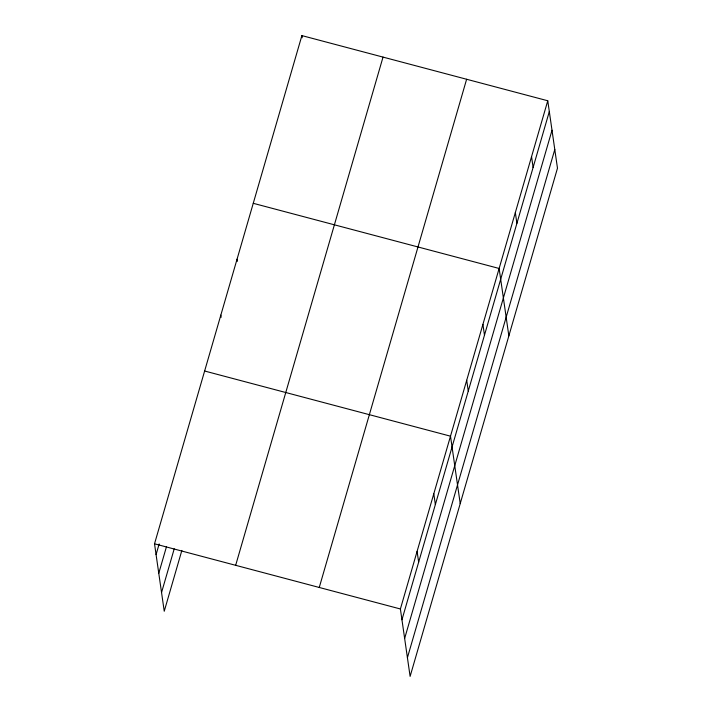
<?xml version="1.0" encoding="UTF-8"?>
<svg xmlns="http://www.w3.org/2000/svg" width="712" height="712" viewBox="0 0 712 712"><rect width="100%" height="100%" fill="white"/><g stroke="black" fill="none" stroke-linecap="round" stroke-linejoin="round"><path stroke-width="1.07" d="M181.863 550.438L164.241 611.234L154.522 543.808L301.888 35.6L547.759 100.766L557.478 168.192L410.112 676.4L400.393 608.974L547.759 100.766M156.079 554.595L159.168 543.932M158.767 573.285L166.501 546.62M161.544 592.544L174.226 548.818M235.663 565.31L383.029 57.102M319.261 587.462L466.627 79.254M401.951 619.76L549.317 111.553M404.647 638.45L552.014 130.243M407.415 657.71L554.79 149.502M253.258 203.312L499.13 268.469L508.849 335.904M204.629 371.014L450.5 436.18L460.219 503.607M154.522 543.808L400.393 608.974M531.553 156.667L533.11 167.454M515.346 212.568L516.894 223.354M482.923 324.369L484.48 335.165M466.707 380.279L468.265 391.066M433.795 493.772L435.352 504.568M417.099 551.373L418.656 562.16M301.888 35.6L302.2 37.754M237.043 259.212L237.354 261.366M220.836 315.113L221.147 317.276"/></g></svg>
